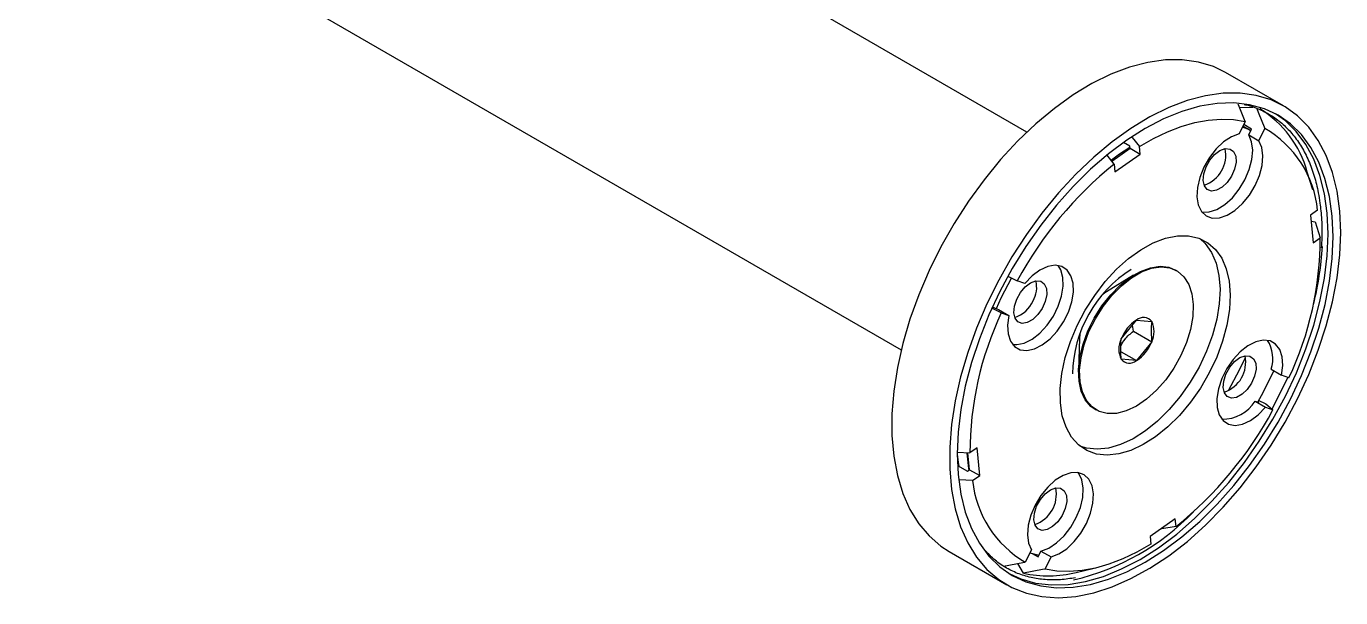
# Model space of a CAD drawing. Extents: x -1084 to 1049, y -151 to 450.
# Drawn here: x -367.4 to -291.2, y 219.3 to 252.4 of the extents above; entities that cross this region are included whole.
import ezdxf

# ---------------------------------------------------------------- set-up
doc = ezdxf.new("R2010")
doc.units = 0
doc.header["$LTSCALE"] = 23.1
doc.header["$MEASUREMENT"] = 0
doc.layers.get('0').update_dxf_attribs({"linetype": 'CONTINUOUS'})

msp = doc.modelspace()

# ---------------------------------------------------------------- linework, layer by layer
at = {"color": 7, "linetype": 'Continuous', "lineweight": 25}
for p, q in [((-309.41427, 246.31113), (-448.57198, 326.64517)), ((-455.86232, 314.01656), (-316.70461, 233.68252)), ((-294.5418, 247.82779), (-297.89585, 249.76404)), ((-297.08416, 247.7268), (-296.32365, 247.7584)), ((-296.75539, 246.9212), (-297.1093, 246.21205)), ((-296.81375, 246.61377), (-296.8879, 246.65567)), ((-296.8831, 246.6653), (-296.84598, 246.6322)), ((-296.38559, 246.47957), (-296.84378, 246.74408)), ((-296.42936, 246.39186), (-296.81375, 246.61377)), ((-296.55363, 246.14285), (-296.38559, 246.47957)), ((-295.96444, 245.80271), (-295.61052, 246.51186)), ((-303.44807, 245.49582), (-303.82151, 245.7114)), ((-303.43553, 245.3655), (-303.44807, 245.49582)), ((-303.31719, 245.99813), (-302.88979, 245.47707)), ((-302.84634, 245.02536), (-302.88979, 245.47707)), ((-296.55363, 246.14285), (-295.96444, 245.80271)), ((-304.35469, 244.45336), (-304.7706, 244.9604)), ((-304.49537, 244.62486), (-303.43553, 245.3655)), ((-304.31124, 244.00165), (-302.84634, 245.02536)), ((-303.43553, 245.3655), (-302.84634, 245.02536)), ((-304.35469, 244.45336), (-304.31124, 244.00165)), ((-292.83527, 242.95824), (-293.15524, 243.99146)), ((-292.55704, 241.78266), (-292.96993, 241.49412)), ((-292.96993, 241.49412), (-292.81575, 239.89151)), ((-292.93556, 241.13687), (-292.69923, 241.10077)), ((-292.69923, 241.10077), (-292.40285, 240.18006)), ((-292.81575, 239.89151), (-292.40285, 240.18006)), ((-310.48459, 237.93698), (-309.97657, 237.68187)), ((-303.245, 238.00021), (-304.80555, 237.03376)), ((-300.72947, 238.26681), (-300.79214, 238.30298)), ((-309.53939, 237.52556), (-309.97657, 237.68187)), ((-310.90339, 235.82478), (-311.44212, 236.09531)), ((-311.4137, 236.16983), (-311.26299, 236.08283)), ((-311.26299, 236.08283), (-311.05541, 236.00861)), ((-311.05541, 236.00861), (-310.46621, 235.66847)), ((-310.90339, 235.82478), (-310.46621, 235.66847)), ((-303.94622, 234.30456), (-303.06247, 235.40405)), ((-303.2391, 234.75898), (-303.29536, 235.11431)), ((-303.06247, 235.40405), (-302.17863, 235.32514)), ((-306.36588, 234.33091), (-306.42239, 232.49621)), ((-303.2391, 234.75898), (-302.17854, 234.14674)), ((-302.17854, 234.14674), (-303.0623, 233.04724)), ((-303.95343, 233.56168), (-303.0623, 233.04724)), ((-303.0623, 233.04724), (-303.94613, 233.12615)), ((-295.24535, 232.54429), (-294.65616, 232.20415)), ((-294.21898, 232.04784), (-294.65616, 232.20415)), ((-305.45796, 230.22067), (-305.39529, 230.18449)), ((-296.17217, 230.6872), (-295.58298, 230.34707)), ((-296.17217, 230.6872), (-295.96459, 230.61298)), ((-295.96459, 230.61298), (-296.01669, 230.64306)), ((-295.99657, 230.75653), (-295.57051, 230.53682)), ((-295.58298, 230.34707), (-295.1458, 230.19076)), ((-312.30662, 227.98111), (-312.71951, 227.69257)), ((-312.15243, 226.3785), (-312.30662, 227.98111)), ((-313.44107, 227.74146), (-312.71951, 227.69257)), ((-312.74163, 226.71864), (-312.83609, 227.70047)), ((-313.4454, 226.97291), (-312.86075, 226.63539)), ((-312.86075, 226.63539), (-312.74163, 226.71864)), ((-312.74163, 226.71864), (-312.15243, 226.3785)), ((-312.56533, 226.08996), (-313.34145, 226.14256)), ((-312.56533, 226.08996), (-312.15243, 226.3785)), ((-300.81113, 223.87097), (-302.27603, 222.84726)), ((-300.76767, 223.41926), (-301.58964, 223.28683)), ((-300.76767, 223.41926), (-300.81113, 223.87097)), ((-302.27603, 222.84726), (-302.23257, 222.39555)), ((-301.58964, 223.28683), (-301.61236, 223.31106)), ((-313.93461, 221.98108), (-310.58056, 220.04483)), ((-309.15793, 222.06991), (-309.51185, 221.36077)), ((-309.24185, 221.90176), (-308.71575, 221.75532)), ((-309.10627, 221.85793), (-308.77031, 221.66399)), ((-308.77031, 221.66399), (-308.60226, 222.00071)), ((-308.60226, 222.00071), (-308.01307, 221.66057)), ((-309.62243, 220.71695), (-309.94149, 221.28051)), ((-308.36698, 220.95143), (-308.01307, 221.66057)), ((-306.56499, 220.76258), (-305.51024, 221.00218))]:
    msp.add_line(p, q, dxfattribs=at)
at = {"color": 7, "linetype": 'Continuous', "lineweight": 25, "flags": 128}
for points in [[(-297.89585, 249.76404), (-298.60216, 250.10556), (-299.47303, 250.37113), (-300.40405, 250.50133), (-301.38652, 250.49494), (-302.41128, 250.35203), (-303.46876, 250.07393), (-304.54908, 249.66323), (-305.64215, 249.12378), (-306.73777, 248.4606), (-307.82571, 247.67989), (-308.89582, 246.78893), (-309.93809, 245.79606), (-310.94281, 244.71053), (-311.90058, 243.54248), (-312.80247, 242.30282), (-313.64006, 241.00313), (-314.40552, 239.65553), (-315.09171, 238.27261), (-315.69222, 236.86728), (-316.20145, 235.45267), (-316.61463, 234.04197), (-316.92792, 232.64837), (-317.13839, 231.28487), (-317.24407, 229.9642), (-317.24397, 228.6987), (-317.1381, 227.50018), (-316.92745, 226.37983), (-316.61398, 225.34811), (-316.20062, 224.41466), (-315.69122, 223.58818), (-315.09055, 222.8764), (-314.40421, 222.28596), (-313.93461, 221.98108)], [(-291.21915, 240.48507), (-291.27219, 241.71852), (-291.43064, 242.87931), (-291.69301, 243.9566), (-292.05685, 244.94034), (-292.51877, 245.82133), (-293.07445, 246.59136), (-293.71871, 247.24323), (-294.44552, 247.77086), (-295.24811, 248.16931), (-296.11898, 248.43488), (-297.05, 248.56508), (-298.03248, 248.55869), (-299.05724, 248.41578), (-300.11471, 248.13768), (-301.19503, 247.72698), (-302.2881, 247.18753), (-303.38373, 246.52435), (-304.47167, 245.74364), (-305.54177, 244.85268), (-306.58405, 243.85981), (-307.58876, 242.77428), (-308.54654, 241.60623), (-309.44843, 240.36657), (-310.28601, 239.06688), (-311.05147, 237.71928), (-311.73766, 236.33636), (-312.33818, 234.93103), (-312.8474, 233.51642), (-313.26059, 232.10572), (-313.57388, 230.71212), (-313.78434, 229.34862), (-313.89002, 228.02795), (-313.88993, 226.76245), (-313.78406, 225.56393), (-313.57341, 224.44358), (-313.25993, 223.41186), (-312.84657, 222.47841), (-312.33718, 221.65193), (-311.73651, 220.94015), (-311.05017, 220.34971), (-310.28457, 219.88613), (-309.44686, 219.55373), (-308.54486, 219.35562), (-307.587, 219.29364), (-306.5822, 219.36837), (-305.53987, 219.57913), (-304.46972, 219.92393), (-303.38176, 220.39956), (-302.28613, 221.00158), (-301.19307, 221.72437), (-300.11279, 222.56118), (-299.05536, 223.50419), (-298.03067, 224.54461), (-297.04828, 225.67272), (-296.11736, 226.87798), (-295.24661, 228.14914), (-294.44415, 229.47433), (-293.71747, 230.84119), (-293.07337, 232.23694), (-292.51785, 233.64856), (-292.05611, 235.06287), (-291.69244, 236.46666), (-291.43026, 237.84682), (-291.272, 239.19047), (-291.21915, 240.48507)], [(-291.66104, 240.22992), (-291.71362, 241.43331), (-291.87067, 242.5645), (-292.13068, 243.6126), (-292.49113, 244.56751), (-292.94857, 245.42003), (-293.49858, 246.16196), (-294.13586, 246.78615), (-294.85429, 247.28659), (-295.64694, 247.65846), (-296.50618, 247.89817), (-297.42373, 248.00343), (-298.39076, 247.97321), (-299.39795, 247.80781), (-300.4356, 247.50882), (-301.49373, 247.07912), (-302.56213, 246.52284), (-303.63053, 245.84535), (-304.68862, 245.05317), (-305.72623, 244.15393), (-306.73336, 243.15629), (-307.70031, 242.06985), (-308.61776, 240.90509), (-309.47689, 239.67321), (-310.26942, 238.38608), (-310.98771, 237.0561), (-311.62484, 235.69607), (-312.1747, 234.31909), (-312.63196, 232.93843), (-312.99224, 231.56738), (-313.25207, 230.21914), (-313.40893, 228.9067), (-313.46132, 227.6427), (-313.40874, 226.43931), (-313.2517, 225.30812), (-312.99169, 224.26003), (-312.63124, 223.30512), (-312.1738, 222.45259), (-311.62379, 221.71066), (-310.98651, 221.08647), (-310.26808, 220.58604), (-309.47543, 220.21417), (-308.61619, 219.97445), (-307.69864, 219.86919), (-306.73161, 219.89941), (-305.72442, 220.06481), (-304.68677, 220.3638), (-303.62864, 220.79351), (-302.56024, 221.34978), (-301.49184, 222.02727), (-300.43374, 222.81945), (-299.39613, 223.71869), (-298.38901, 224.71633), (-297.42206, 225.80277), (-296.5046, 226.96754), (-295.64548, 228.19941), (-294.85295, 229.48654), (-294.13466, 230.81653), (-293.49752, 232.17655), (-292.94767, 233.55353), (-292.49041, 234.93419), (-292.13013, 236.30524), (-291.8703, 237.65348), (-291.71344, 238.96592), (-291.66104, 240.22992)], [(-296.75539, 246.9212), (-297.14634, 247.87918), (-297.16388, 247.92216)], [(-302.88979, 245.47707), (-302.07651, 245.93936), (-301.26632, 246.32478), (-300.46443, 246.63087), (-299.67597, 246.85568), (-298.90598, 246.99776), (-298.15939, 247.05619), (-297.441, 247.03062), (-296.75539, 246.9212)], [(-296.08643, 247.67798), (-296.00148, 247.46984), (-295.61052, 246.51186)], [(-291.95564, 240.39999), (-292.00822, 241.60338), (-292.16527, 242.73457), (-292.42527, 243.78267), (-292.78573, 244.73757), (-293.24316, 245.5901), (-293.79317, 246.33203), (-294.43046, 246.95622), (-295.00295, 247.36916)], [(-297.1093, 246.21205), (-297.55929, 246.0395), (-298.01438, 245.7386), (-298.44873, 245.32642), (-298.83767, 244.82638), (-299.15912, 244.26685), (-299.39483, 243.67962), (-299.53142, 243.09803), (-299.56112, 242.55509), (-299.48226, 242.08164), (-299.29931, 241.70456), (-299.02265, 241.44526), (-298.66801, 241.31846), (-298.25551, 241.33136), (-297.80857, 241.48323), (-297.35258, 241.76544), (-296.91342, 242.16198), (-296.51603, 242.65033), (-296.18297, 243.20275), (-295.93316, 243.78789), (-295.78077, 244.37251), (-295.73446, 244.92343), (-295.79687, 245.40936), (-295.96444, 245.80271)], [(-296.43206, 246.38645), (-296.60329, 246.46957), (-296.91572, 246.59993)], [(-299.26514, 241.6598), (-299.25721, 241.65859), (-298.8447, 241.67149), (-298.39777, 241.82336), (-297.94178, 242.10558), (-297.50262, 242.50212), (-297.10523, 242.99046), (-296.77217, 243.54289), (-296.52235, 244.12802), (-296.36997, 244.71265), (-296.32366, 245.26356), (-296.38606, 245.74949), (-296.55363, 246.14285)], [(-303.44034, 245.41546), (-304.05018, 245.02054), (-304.51732, 244.68801)], [(-297.63582, 245.32612), (-297.42683, 245.17432), (-297.30577, 244.90816), (-297.28576, 244.55649), (-297.36897, 244.15741), (-297.54638, 243.75417), (-297.79876, 243.39046), (-298.09877, 243.10571), (-298.41389, 242.93076), (-298.70998, 242.88457), (-298.95495, 242.97216), (-299.12225, 243.18403), (-299.19376, 243.49721), (-299.16172, 243.87778), (-299.02962, 244.28449), (-298.81175, 244.67327), (-298.53174, 245.00198), (-298.21992, 245.23501), (-297.91009, 245.34711), (-297.63582, 245.32612)], [(-310.41401, 220.67353), (-309.77003, 220.38423), (-308.91079, 220.14452), (-307.99324, 220.03926), (-307.02621, 220.06948), (-306.01902, 220.23488), (-304.98137, 220.53387), (-303.92324, 220.96357), (-302.85484, 221.51985), (-301.78644, 222.19734), (-300.72834, 222.98952), (-299.69073, 223.88876), (-298.6836, 224.8864), (-297.71666, 225.97284), (-296.7992, 227.1376), (-295.94008, 228.36948), (-295.14755, 229.65661), (-294.42926, 230.98659), (-293.79212, 232.34662), (-293.24227, 233.7236), (-292.785, 235.10426), (-292.42472, 236.47531), (-292.1649, 237.82355), (-292.00804, 239.13599), (-291.95564, 240.39999)], [(-299.45635, 240.15755), (-298.93101, 239.8916), (-298.48304, 239.49871), (-298.122, 238.98727), (-297.85556, 238.36818), (-297.68942, 237.65464), (-297.62711, 236.86184), (-297.66997, 236.00669), (-297.81707, 235.10741), (-298.06528, 234.18318), (-298.40932, 233.25368), (-298.84184, 232.33873), (-299.35364, 231.45783), (-299.9338, 230.62976), (-300.56996, 229.87215), (-301.24856, 229.20117), (-301.95513, 228.63112), (-302.67462, 228.17413), (-303.3917, 227.83995), (-304.09107, 227.63571), (-304.75783, 227.56575), (-305.37778, 227.63157), (-305.9377, 227.83176), (-306.42565, 228.16207), (-306.83124, 228.61544), (-307.14582, 229.18221), (-307.36268, 229.85031), (-307.47721, 230.6055), (-307.48697, 231.43168), (-307.39174, 232.31124), (-307.19355, 233.22543), (-306.89663, 234.15478), (-306.50732, 235.07947), (-306.03389, 235.97979), (-305.48645, 236.83657), (-304.87667, 237.63153), (-304.21753, 238.34773), (-303.52309, 238.96991), (-302.80815, 239.4848), (-302.08795, 239.88145), (-301.37783, 240.15138), (-300.69293, 240.28884), (-300.04786, 240.29092), (-299.45635, 240.15755)], [(-299.37929, 240.1285), (-299.07224, 239.83885), (-298.71119, 239.32741), (-298.44476, 238.70832), (-298.27862, 237.99477), (-298.21631, 237.20197), (-298.25916, 236.34682), (-298.40626, 235.44755), (-298.65448, 234.52331), (-298.99851, 233.59381), (-299.43104, 232.67887), (-299.94284, 231.79797), (-300.523, 230.96989), (-301.15916, 230.21229), (-301.83775, 229.54131), (-302.54433, 228.97125), (-303.26382, 228.51426), (-303.98089, 228.18009), (-304.68026, 227.97584), (-305.34703, 227.90588), (-305.96698, 227.9717), (-306.33228, 228.08426)], [(-310.31539, 237.85312), (-310.9199, 236.67967), (-311.20559, 236.0623)], [(-310.46621, 235.66847), (-310.54175, 235.10523), (-310.50868, 234.5988), (-310.36888, 234.17793), (-310.13029, 233.86653), (-309.80646, 233.68228), (-309.41576, 233.63564), (-308.9804, 233.72924), (-308.52508, 233.95779), (-308.07565, 234.30831), (-307.65765, 234.76088), (-307.29479, 235.28982), (-307.00769, 235.86509), (-306.81265, 236.45403), (-306.72073, 237.0232), (-306.73716, 237.54027), (-306.86101, 237.9759), (-307.08525, 238.30535), (-307.39713, 238.5099), (-307.77896, 238.57796), (-308.20905, 238.50564), (-308.66298, 238.29706), (-309.11499, 237.96407), (-309.53939, 237.52556)], [(-310.24506, 233.98673), (-310.00496, 233.97577), (-309.56959, 234.06938), (-309.11427, 234.29793), (-308.66485, 234.64844), (-308.24684, 235.10102), (-307.88399, 235.62996), (-307.59689, 236.20523), (-307.40184, 236.79417), (-307.30993, 237.36333), (-307.32636, 237.88041), (-307.45021, 238.31604), (-307.60207, 238.56502)], [(-305.45796, 230.22067), (-305.70453, 230.39688), (-306.03044, 230.77878), (-306.26298, 231.27263), (-306.39466, 231.86255), (-306.42125, 232.52959), (-306.34189, 233.2523), (-306.15915, 234.00746), (-305.87889, 234.77079), (-305.51011, 235.51777), (-305.06468, 236.22438), (-304.55691, 236.86791), (-304.00312, 237.42768), (-303.4211, 237.88569), (-302.82957, 238.22724), (-302.24754, 238.44133), (-301.69371, 238.52109), (-301.18589, 238.46395), (-300.79214, 238.30298)], [(-303.0621, 230.41567), (-303.65125, 230.13673), (-304.22148, 229.98921), (-304.75445, 229.97786), (-305.23304, 230.10303), (-305.64186, 230.3607), (-305.96777, 230.7426), (-306.20031, 231.23645), (-306.33199, 231.82637), (-306.35858, 232.49341), (-306.27922, 233.21612), (-306.09648, 233.97128), (-305.81622, 234.73461), (-305.44744, 235.48159), (-305.00201, 236.1882), (-304.49424, 236.83173), (-303.94045, 237.3915), (-303.35843, 237.84952), (-302.7669, 238.19106), (-302.18487, 238.40515), (-301.63104, 238.48491), (-301.12322, 238.42777), (-300.67772, 238.23557), (-300.30887, 237.91449), (-300.02851, 237.47485), (-299.84567, 236.93078), (-299.76622, 236.29976), (-299.79271, 235.60207), (-299.92428, 234.86015), (-300.15672, 234.09784), (-300.48255, 233.33963), (-300.8913, 232.6099), (-301.36983, 231.9321), (-301.90275, 231.32802), (-302.47295, 230.81707), (-303.0621, 230.41567)], [(-308.61573, 237.65305), (-308.40674, 237.50125), (-308.28568, 237.2351), (-308.26568, 236.88342), (-308.34888, 236.48434), (-308.52629, 236.0811), (-308.77867, 235.71739), (-309.07868, 235.43264), (-309.3938, 235.25769), (-309.68989, 235.21151), (-309.93486, 235.29909), (-310.10217, 235.51096), (-310.17367, 235.82415), (-310.14164, 236.20471), (-310.00953, 236.61142), (-309.79166, 237.0002), (-309.51165, 237.32891), (-309.19983, 237.56194), (-308.89, 237.67404), (-308.61573, 237.65305)], [(-304.80555, 237.03376), (-304.91625, 236.96082), (-305.00762, 236.89392)], [(-306.34583, 234.57582), (-306.34703, 234.5665), (-306.36588, 234.33091)], [(-294.65616, 232.20415), (-294.58062, 232.7674), (-294.61369, 233.27383), (-294.75349, 233.69469), (-294.99208, 234.00609), (-295.31591, 234.19034), (-295.7066, 234.23699), (-296.14197, 234.14338), (-296.59729, 233.91483), (-297.04672, 233.56432), (-297.46472, 233.11174), (-297.82758, 232.5828), (-298.11468, 232.00753), (-298.30972, 231.41859), (-298.40164, 230.84943), (-298.3852, 230.33235), (-298.26135, 229.89672), (-298.03712, 229.56728), (-297.72524, 229.36272), (-297.34341, 229.29467), (-296.91332, 229.36698), (-296.45938, 229.57556), (-296.00738, 229.90856), (-295.58298, 230.34707)], [(-296.48017, 233.31406), (-296.27118, 233.16226), (-296.15012, 232.89611), (-296.13011, 232.54443), (-296.21332, 232.14535), (-296.39073, 231.74211), (-296.64311, 231.3784), (-296.94312, 231.09365), (-297.25824, 230.9187), (-297.55433, 230.87252), (-297.7993, 230.9601), (-297.96661, 231.17197), (-298.03811, 231.48516), (-298.00608, 231.86572), (-297.87397, 232.27243), (-297.6561, 232.66121), (-297.37609, 232.98992), (-297.06427, 233.22295), (-296.75444, 233.33505), (-296.48017, 233.31406)], [(-297.72795, 231.31095), (-297.08065, 232.51721), (-296.73694, 233.22549)], [(-296.02199, 230.63351), (-295.69825, 231.23727), (-295.10688, 232.46435)], [(-295.20307, 230.24967), (-294.72386, 231.15666), (-294.28486, 232.0714)], [(-295.57051, 230.53682), (-295.19241, 230.22874), (-295.1458, 230.19076)], [(-313.4613, 227.61969), (-313.39502, 227.13738), (-313.35777, 226.92232)], [(-312.9098, 227.67389), (-312.80583, 226.79725), (-312.7873, 226.68672)], [(-308.01307, 221.66057), (-307.56307, 221.83312), (-307.10798, 222.13402), (-306.67364, 222.5462), (-306.2847, 223.04625), (-305.96325, 223.60577), (-305.72754, 224.193), (-305.59095, 224.77459), (-305.56125, 225.31753), (-305.64011, 225.79098), (-305.82306, 226.16806), (-306.09971, 226.42737), (-306.45436, 226.55417), (-306.86686, 226.54127), (-307.3138, 226.3894), (-307.76979, 226.10718), (-308.20895, 225.71064), (-308.60634, 225.2223), (-308.9394, 224.66987), (-309.18921, 224.08474), (-309.3416, 223.50011), (-309.3879, 222.9492), (-309.3255, 222.46327), (-309.15793, 222.06991)], [(-308.60226, 222.00071), (-308.15227, 222.17326), (-307.69718, 222.47416), (-307.26283, 222.88634), (-306.87389, 223.38638), (-306.55244, 223.94591), (-306.31673, 224.53314), (-306.18015, 225.11473), (-306.15045, 225.65767), (-306.22931, 226.13112), (-306.41226, 226.5082), (-306.44642, 226.55296)], [(-307.46008, 225.64099), (-307.2511, 225.48919), (-307.13004, 225.22304), (-307.11003, 224.87136), (-307.19324, 224.47228), (-307.37064, 224.06904), (-307.62302, 223.70534), (-307.92303, 223.42058), (-308.23816, 223.24563), (-308.53424, 223.19945), (-308.77921, 223.28704), (-308.94652, 223.4989), (-309.01803, 223.81209), (-308.98599, 224.19266), (-308.85388, 224.59936), (-308.63602, 224.98814), (-308.356, 225.31685), (-308.04418, 225.54989), (-307.73435, 225.66198), (-307.46008, 225.64099)], [(-302.23257, 222.39555), (-303.04586, 221.93327), (-303.85604, 221.54784), (-304.65794, 221.24175), (-305.4464, 221.01694), (-306.21639, 220.87487), (-306.96297, 220.81643), (-307.68137, 220.842), (-308.36698, 220.95143)], [(-310.76729, 221.12628), (-309.64965, 221.33502), (-309.51185, 221.36077)], [(-308.36698, 220.95143), (-308.50478, 220.92568), (-309.62243, 220.71695)]]:
    msp.add_lwpolyline(points, dxfattribs=at)
at = {"color": 7, "linetype": 'Continuous', "lineweight": 25}
for centre, radius, start, end in [((-299.16024, 242.34339), 6.22705, 15.3468845, 58.5198177), ((-298.71128, 241.15943), 6.18572, 5.7825183, 59.9154967), ((-299.69783, 244.96161), 1.81544, 287.8165103, 12.1888662), ((-290.21098, 226.9914), 22.47142, 129.0065439, 151.5927147), ((-311.49703, 240.17536), 19.09417, 334.8079113, 0.0140931), ((-311.04578, 240.86352), 18.80659, 346.0584164, 356.3507617), ((-299.42867, 232.13506), 7.35021, 122.3705778, 178.8643181), ((-310.30355, 237.27928), 1.4543, 328.5273777, 15.6601308), ((-310.60621, 237.15836), 1.66985, 286.8463603, 337.5249026), ((-293.62534, 227.69726), 19.09417, 154.8079113, 180.0140931), ((-302.66091, 234.91261), 0.63464, 40.5431428, 129.2530258), ((-301.86768, 233.53879), 2.21512, 122.6415482, 159.7753249), ((-303.35696, 234.73585), 1.31746, 333.4384935, 26.5701273), ((-302.76781, 233.71544), 1.31746, 153.4384935, 206.5701273), ((-304.25709, 234.91251), 2.21512, 302.6415482, 339.7753249), ((-297.12009, 233.15316), 1.97113, 342.0073381, 32.9759333), ((-298.54708, 232.95238), 1.81962, 287.9359021, 12.0694748), ((-303.46386, 233.53868), 0.63464, 220.5431428, 309.2530258), ((-298.10926, 231.97242), 2.32467, 269.9943163, 326.4366904), ((-314.91139, 240.88122), 22.47142, 309.0065439, 331.5927147), ((-306.41109, 226.71319), 6.18572, 185.7825183, 239.9154967), ((-309.52792, 225.27984), 1.82042, 287.9584491, 12.0469274), ((-309.98065, 234.17944), 14.23562, 283.2759519, 315.9365382), ((-308.19294, 227.38862), 6.82309, 257.9065666, 283.8036146)]:
    msp.add_arc(centre, radius, start, end, dxfattribs=at)
for points, knots in [([(-296.81017, 247.90298), (-296.76873, 247.89611), (-296.45121, 247.84348), (-295.90928, 247.63242), (-295.19466, 247.26419), (-294.55094, 246.77103), (-293.97782, 246.17127), (-293.48309, 245.46649), (-293.06929, 244.66556), (-292.74523, 243.77133), (-292.52902, 242.94207), (-292.45814, 242.38482), (-292.43218, 242.18073)], [0, 0, 0, 0, 0.01719689, 0.13175476, 0.24674658, 0.36201278, 0.47719151, 0.59202495, 0.70643378, 0.82047144, 0.93424835, 1, 1, 1, 1]), ([(-292.43218, 242.18073), (-292.40959, 242.03504), (-292.33625, 241.56215), (-292.31401, 240.98198), (-292.31163, 240.55291), (-292.31125, 240.48501)], [0, 0, 0, 0, 0.27260763, 0.88488858, 1, 1, 1, 1]), ([(-292.31125, 240.48501), (-292.3112, 240.28392), (-292.31112, 239.99493), (-292.33748, 239.69205), (-292.3455, 239.59992)], [0, 0, 0, 0, 0.6958243, 1, 1, 1, 1]), ([(-302.17863, 235.32514), (-302.18479, 235.27452), (-302.22912, 234.90993), (-302.20195, 234.49986), (-302.17854, 234.14674)], [0, 0, 0, 0, 0.13884913, 1, 1, 1, 1]), ([(-303.94613, 233.12615), (-303.96954, 233.47928), (-303.99671, 233.88934), (-303.95238, 234.25394), (-303.94622, 234.30456)], [0, 0, 0, 0, 0.86115087, 1, 1, 1, 1]), ([(-303.95946, 233.92195), (-303.88891, 234.04974), (-303.71361, 234.36728), (-303.41658, 234.61247), (-303.2391, 234.75898)], [0, 0, 0, 0, 0.40245584, 1, 1, 1, 1]), ([(-306.59995, 220.44696), (-306.89335, 220.40346), (-307.49514, 220.31423), (-308.35722, 220.32686), (-309.18959, 220.44826), (-309.96943, 220.68897), (-310.68966, 221.04741), (-311.34616, 221.50871), (-311.72233, 221.90727), (-311.90832, 222.10433)], [0, 0, 0, 0, 0.13639356, 0.27976258, 0.42352959, 0.5678295, 0.71268994, 0.8579462, 1, 1, 1, 1])]:
    msp.add_open_spline(points, degree=3, knots=knots, dxfattribs=at)

doc.saveas('drawing.dxf')
